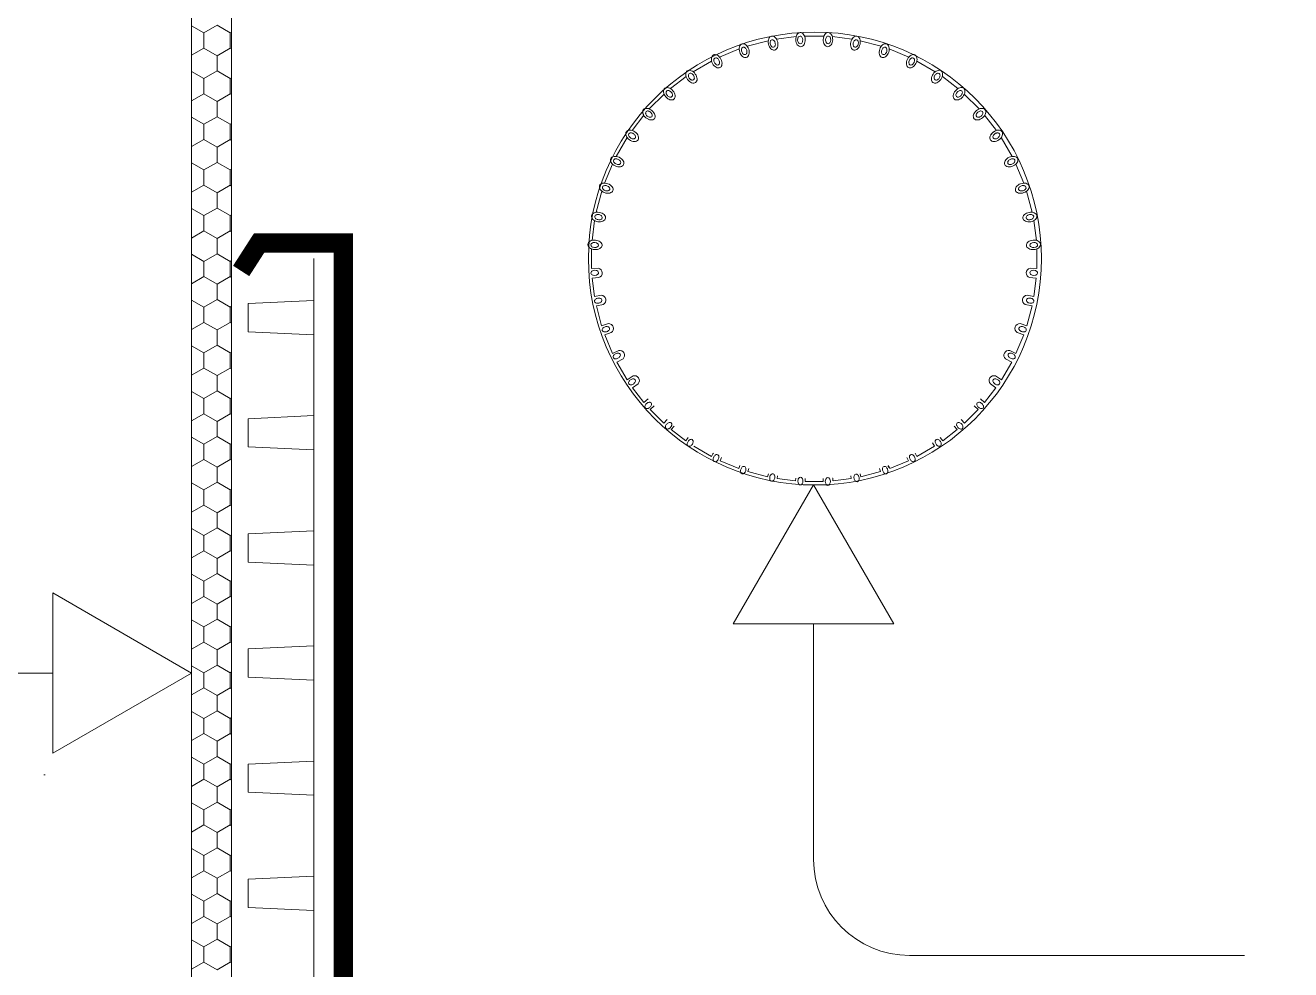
# Model space of a CAD drawing. Header units: millimetres. Extents: x -1245 to 7283, y 1609 to 4579.
# Drawn here: x 3629.5 to 3761.4, y 3376.3 to 3474.7 of the extents above; entities that cross this region are included whole.
import ezdxf

# ---------------------------------------------------------------- set-up
doc = ezdxf.new("R2010")
doc.units = ezdxf.units.MM

msp = doc.modelspace()

# ---------------------------------------------------------------- hatches: boundary and pattern name
at = {"lineweight": 5}
h = msp.add_hatch(dxfattribs=at)
h.set_pattern_fill('AR-CONC', color=256)
h.set_pattern_definition([(50, (-4596.65, 1603.03), (182.1847, -15.939), [19.05, -209.55]), (355, (-4596.65, 1603.03), (-35.2434, 191.057), [15.24, -167.6406]), (100.4514, (-4581.46, 1601.7), (146.9412, 175.1178), [16.19, -178.0902]), (46.1842, (-4596.65, 1653.83), (271.079, -42.0423), [28.575, -314.325]), (96.6356, (-4574.06, 1650.32), (237.404, 247.426), [24.285, -267.1356]), (351.1842, (-4596.65, 1653.83), (237.404, 247.426), [22.86, -251.46]), (21, (-4571.25, 1641.13), (151.6144, -102.2652), [19.05, -209.55]), (326, (-4571.25, 1641.13), (61.802, 184.188), [15.24, -167.64]), (71.4514, (-4558.61, 1632.6), (213.4164, 81.9228), [16.19, -178.09]), (37.5, (-4596.646, 1603.026), (3.0886, 84.55504), [0, -165.608, 0, -170.18, 0, -168.275]), (7.5, (-4596.65, 1603.03), (66.8197, 100.1806), [0, -97.028, 0, -161.798, 0, -64.135]), (327.5, (-4653.29, 1603.026), (135.5906, -5.72874), [0, -63.5, 0, -198.12, 0, -262.89]), (317.5, (-4678.69, 1603.03), (148.1292, 25.4265), [0, -82.55, 0, -131.572, 0, -186.69])])
h.paths.add_polyline_path([(5919.24, 3505.11), (5774.1, 3505.11), (5774.1, 3025.08), (5754.1, 3005.08), (3666.85, 3005.08), (3646.85, 3025.08), (3646.85, 3505.11), (3501.7, 3505.11), (3501.7, 2859.93), (3646.85, 2859.93), (5774.1, 2859.93), (5919.24, 2859.93)])

# ---------------------------------------------------------------- linework, layer by layer
at = {"linetype": 'Continuous', "lineweight": 5}
for p, q in [((3648.12, 3473.9), (3646.85, 3474.63)), ((3649.5, 3474.69), (3648.12, 3473.9)), ((3650.87, 3473.9), (3649.5, 3474.69)), ((3648.12, 3472.31), (3648.12, 3473.9)), ((3651.01, 3473.97), (3650.87, 3473.9)), ((3650.87, 3472.31), (3650.87, 3473.9)), ((3648.12, 3472.31), (3646.85, 3471.57)), ((3649.5, 3471.51), (3648.12, 3472.31)), ((3650.87, 3472.31), (3649.5, 3471.51)), ((3651.01, 3472.23), (3650.87, 3472.31)), ((3649.5, 3469.93), (3649.5, 3471.51)), ((3648.12, 3469.13), (3646.85, 3469.87)), ((3649.5, 3469.93), (3648.12, 3469.13)), ((3648.12, 3467.55), (3648.12, 3469.13)), ((3650.87, 3469.13), (3649.5, 3469.93)), ((3651.01, 3469.21), (3650.87, 3469.13)), ((3650.87, 3467.55), (3650.87, 3469.13)), ((3648.12, 3467.55), (3646.85, 3466.81)), ((3649.5, 3466.75), (3648.12, 3467.55)), ((3650.87, 3467.55), (3649.5, 3466.75)), ((3649.5, 3465.16), (3649.5, 3466.75)), ((3651.01, 3467.47), (3650.87, 3467.55)), ((3648.12, 3464.37), (3646.85, 3465.1)), ((3649.5, 3465.16), (3648.12, 3464.37)), ((3650.87, 3464.37), (3649.5, 3465.16)), ((3648.12, 3462.78), (3648.12, 3464.37)), ((3651.01, 3464.45), (3650.87, 3464.37)), ((3650.87, 3462.78), (3650.87, 3464.37)), ((3648.12, 3462.78), (3646.85, 3462.05)), ((3649.5, 3461.99), (3648.12, 3462.78)), ((3650.87, 3462.78), (3649.5, 3461.99)), ((3651.01, 3462.7), (3650.87, 3462.78)), ((3649.5, 3460.4), (3649.5, 3461.99)), ((3648.12, 3459.61), (3646.85, 3460.34)), ((3649.5, 3460.4), (3648.12, 3459.61)), ((3650.87, 3459.61), (3649.5, 3460.4)), ((3651.01, 3459.69), (3650.87, 3459.61)), ((3648.12, 3458.02), (3648.12, 3459.61)), ((3650.87, 3458.02), (3650.87, 3459.61)), ((3648.12, 3458.02), (3646.85, 3457.29)), ((3649.5, 3457.23), (3648.12, 3458.02)), ((3650.87, 3458.02), (3649.5, 3457.23)), ((3649.5, 3455.64), (3649.5, 3457.23)), ((3651.01, 3457.94), (3650.87, 3458.02)), ((3648.12, 3454.85), (3646.85, 3455.58)), ((3649.5, 3455.64), (3648.12, 3454.85)), ((3648.12, 3453.26), (3648.12, 3454.85)), ((3650.87, 3454.85), (3649.5, 3455.64)), ((3651.01, 3454.92), (3650.87, 3454.85)), ((3650.87, 3453.26), (3650.87, 3454.85)), ((3648.12, 3453.26), (3646.85, 3452.52)), ((3649.5, 3452.46), (3648.12, 3453.26)), ((3650.87, 3453.26), (3649.5, 3452.46)), ((3651.01, 3453.18), (3650.87, 3453.26)), ((3649.5, 3450.88), (3649.5, 3452.46)), ((3648.12, 3450.08), (3646.85, 3450.82)), ((3649.5, 3450.88), (3648.12, 3450.08)), ((3650.87, 3450.08), (3649.5, 3450.88)), ((3648.12, 3448.5), (3648.12, 3450.08)), ((3651.01, 3450.16), (3650.87, 3450.08)), ((3650.87, 3448.5), (3650.87, 3450.08)), ((3648.12, 3448.5), (3646.85, 3447.76)), ((3649.5, 3447.7), (3648.12, 3448.5)), ((3650.87, 3448.5), (3649.5, 3447.7)), ((3651.01, 3448.42), (3650.87, 3448.5)), ((3649.5, 3446.11), (3649.5, 3447.7)), ((3648.12, 3445.32), (3646.85, 3446.05)), ((3649.5, 3446.11), (3648.12, 3445.32)), ((3648.12, 3443.73), (3648.12, 3445.32)), ((3650.87, 3445.32), (3649.5, 3446.11)), ((3651.01, 3445.4), (3650.87, 3445.32)), ((3650.87, 3443.73), (3650.87, 3445.32)), ((3648.12, 3443.73), (3646.85, 3443)), ((3649.5, 3442.94), (3648.12, 3443.73)), ((3650.87, 3443.73), (3649.5, 3442.94)), ((3649.5, 3441.35), (3649.5, 3442.94)), ((3651.01, 3443.65), (3650.87, 3443.73)), ((3648.12, 3440.56), (3646.85, 3441.29)), ((3649.5, 3441.35), (3648.12, 3440.56)), ((3650.87, 3440.56), (3649.5, 3441.35)), ((3648.12, 3438.97), (3648.12, 3440.56)), ((3651.01, 3440.64), (3650.87, 3440.56)), ((3650.87, 3438.97), (3650.87, 3440.56)), ((3648.12, 3438.97), (3646.85, 3438.24)), ((3649.5, 3438.18), (3648.12, 3438.97)), ((3650.87, 3438.97), (3649.5, 3438.18)), ((3651.01, 3438.89), (3650.87, 3438.97)), ((3649.5, 3436.59), (3649.5, 3438.18)), ((3648.12, 3435.8), (3646.85, 3436.53)), ((3649.5, 3436.59), (3648.12, 3435.8)), ((3650.87, 3435.8), (3649.5, 3436.59)), ((3648.12, 3434.21), (3648.12, 3435.8)), ((3651.01, 3435.87), (3650.87, 3435.8)), ((3650.87, 3434.21), (3650.87, 3435.8)), ((3648.12, 3434.21), (3646.85, 3433.47)), ((3649.5, 3433.41), (3648.12, 3434.21)), ((3650.87, 3434.21), (3649.5, 3433.41)), ((3649.5, 3431.83), (3649.5, 3433.41)), ((3651.01, 3434.13), (3650.87, 3434.21)), ((3648.12, 3431.03), (3646.85, 3431.77)), ((3649.5, 3431.83), (3648.12, 3431.03)), ((3648.12, 3429.45), (3648.12, 3431.03)), ((3650.87, 3431.03), (3649.5, 3431.83)), ((3651.01, 3431.11), (3650.87, 3431.03)), ((3650.87, 3429.45), (3650.87, 3431.03)), ((3648.12, 3429.45), (3646.85, 3428.71)), ((3649.5, 3428.65), (3648.12, 3429.45)), ((3650.87, 3429.45), (3649.5, 3428.65)), ((3651.01, 3429.37), (3650.87, 3429.45)), ((3649.5, 3427.06), (3649.5, 3428.65)), ((3648.12, 3426.27), (3646.85, 3427)), ((3649.5, 3427.06), (3648.12, 3426.27)), ((3650.87, 3426.27), (3649.5, 3427.06)), ((3648.12, 3424.68), (3648.12, 3426.27)), ((3651.01, 3426.35), (3650.87, 3426.27)), ((3650.87, 3424.68), (3650.87, 3426.27)), ((3648.12, 3424.68), (3646.85, 3423.95)), ((3649.5, 3423.89), (3648.12, 3424.68)), ((3650.87, 3424.68), (3649.5, 3423.89)), ((3651.01, 3424.6), (3650.87, 3424.68)), ((3649.5, 3422.3), (3649.5, 3423.89)), ((3648.12, 3421.51), (3646.85, 3422.24)), ((3649.5, 3422.3), (3648.12, 3421.51)), ((3648.12, 3419.92), (3648.12, 3421.51)), ((3650.87, 3421.51), (3649.5, 3422.3)), ((3651.01, 3421.59), (3650.87, 3421.51)), ((3650.87, 3419.92), (3650.87, 3421.51)), ((3648.12, 3419.92), (3646.85, 3419.19)), ((3649.5, 3419.13), (3648.12, 3419.92)), ((3650.87, 3419.92), (3649.5, 3419.13)), ((3649.5, 3417.54), (3649.5, 3419.13)), ((3651.01, 3419.84), (3650.87, 3419.92)), ((3648.12, 3416.75), (3646.85, 3417.48)), ((3649.5, 3417.54), (3648.12, 3416.75)), ((3650.87, 3416.75), (3649.5, 3417.54)), ((3648.12, 3415.16), (3648.12, 3416.75)), ((3651.01, 3416.82), (3650.87, 3416.75)), ((3650.87, 3415.16), (3650.87, 3416.75)), ((3648.12, 3415.16), (3646.85, 3414.42)), ((3649.5, 3414.36), (3648.12, 3415.16)), ((3650.87, 3415.16), (3649.5, 3414.36)), ((3651.01, 3415.08), (3650.87, 3415.16)), ((3649.5, 3412.78), (3649.5, 3414.36)), ((3648.12, 3411.98), (3646.85, 3412.72)), ((3649.5, 3412.78), (3648.12, 3411.98)), ((3650.87, 3411.98), (3649.5, 3412.78)), ((3648.12, 3410.4), (3648.12, 3411.98)), ((3651.01, 3412.06), (3650.87, 3411.98)), ((3650.87, 3410.4), (3650.87, 3411.98)), ((3648.12, 3410.4), (3646.85, 3409.66)), ((3649.5, 3409.6), (3648.12, 3410.4)), ((3650.87, 3410.4), (3649.5, 3409.6)), ((3649.5, 3408.01), (3649.5, 3409.6)), ((3651.01, 3410.32), (3650.87, 3410.4)), ((3648.12, 3407.22), (3646.85, 3407.95)), ((3649.5, 3408.01), (3648.12, 3407.22)), ((3648.12, 3405.63), (3648.12, 3407.22)), ((3650.87, 3407.22), (3649.5, 3408.01)), ((3651.01, 3407.3), (3650.87, 3407.22)), ((3650.87, 3405.63), (3650.87, 3407.22)), ((3648.12, 3405.63), (3646.85, 3404.9)), ((3649.5, 3404.84), (3648.12, 3405.63)), ((3650.87, 3405.63), (3649.5, 3404.84)), ((3651.01, 3405.55), (3650.87, 3405.63)), ((3649.5, 3403.25), (3649.5, 3404.84)), ((3648.12, 3402.46), (3646.85, 3403.19)), ((3649.5, 3403.25), (3648.12, 3402.46)), ((3650.87, 3402.46), (3649.5, 3403.25)), ((3648.12, 3400.87), (3648.12, 3402.46)), ((3651.01, 3402.54), (3650.87, 3402.46)), ((3650.87, 3400.87), (3650.87, 3402.46)), ((3648.12, 3400.87), (3646.85, 3400.14)), ((3649.5, 3400.08), (3648.12, 3400.87)), ((3650.87, 3400.87), (3649.5, 3400.08)), ((3651.01, 3400.79), (3650.87, 3400.87)), ((3649.5, 3398.49), (3649.5, 3400.08)), ((3648.12, 3397.7), (3646.85, 3398.43)), ((3649.5, 3398.49), (3648.12, 3397.7)), ((3648.12, 3396.11), (3648.12, 3397.7)), ((3650.87, 3397.7), (3649.5, 3398.49)), ((3651.01, 3397.77), (3650.87, 3397.7)), ((3650.87, 3396.11), (3650.87, 3397.7)), ((3648.12, 3396.11), (3646.85, 3395.37)), ((3649.5, 3395.31), (3648.12, 3396.11)), ((3650.87, 3396.11), (3649.5, 3395.31)), ((3649.5, 3393.73), (3649.5, 3395.31)), ((3651.01, 3396.03), (3650.87, 3396.11)), ((3648.12, 3392.93), (3646.85, 3393.67)), ((3649.5, 3393.73), (3648.12, 3392.93)), ((3648.12, 3391.35), (3648.12, 3392.93)), ((3650.87, 3392.93), (3649.5, 3393.73)), ((3651.01, 3393.01), (3650.87, 3392.93)), ((3650.87, 3391.35), (3650.87, 3392.93)), ((3648.12, 3391.35), (3646.85, 3390.61)), ((3649.5, 3390.55), (3648.12, 3391.35)), ((3650.87, 3391.35), (3649.5, 3390.55)), ((3651.01, 3391.27), (3650.87, 3391.35)), ((3649.5, 3388.96), (3649.5, 3390.55)), ((3648.12, 3388.17), (3646.85, 3388.9)), ((3649.5, 3388.96), (3648.12, 3388.17)), ((3650.87, 3388.17), (3649.5, 3388.96)), ((3648.12, 3386.58), (3648.12, 3388.17)), ((3651.01, 3388.25), (3650.87, 3388.17)), ((3650.87, 3386.58), (3650.87, 3388.17)), ((3648.12, 3386.58), (3646.85, 3385.85)), ((3649.5, 3385.79), (3648.12, 3386.58)), ((3650.87, 3386.58), (3649.5, 3385.79)), ((3651.01, 3386.5), (3650.87, 3386.58)), ((3649.5, 3384.2), (3649.5, 3385.79)), ((3648.12, 3383.41), (3646.85, 3384.14)), ((3649.5, 3384.2), (3648.12, 3383.41)), ((3648.12, 3381.82), (3648.12, 3383.41)), ((3650.87, 3383.41), (3649.5, 3384.2)), ((3651.01, 3383.49), (3650.87, 3383.41)), ((3650.87, 3381.82), (3650.87, 3383.41)), ((3648.12, 3381.82), (3646.85, 3381.09)), ((3649.5, 3381.03), (3648.12, 3381.82)), ((3650.87, 3381.82), (3649.5, 3381.03)), ((3649.5, 3379.44), (3649.5, 3381.03)), ((3651.01, 3381.74), (3650.87, 3381.82)), ((3648.12, 3378.65), (3646.85, 3379.38)), ((3649.5, 3379.44), (3648.12, 3378.65)), ((3650.87, 3378.65), (3649.5, 3379.44)), ((3648.12, 3377.06), (3648.12, 3378.65)), ((3651.01, 3378.72), (3650.87, 3378.65)), ((3650.87, 3377.06), (3650.87, 3378.65)), ((3648.12, 3377.06), (3646.85, 3376.32)), ((3649.5, 3376.26), (3648.12, 3377.06)), ((3650.87, 3377.06), (3649.5, 3376.26)), ((3651.01, 3376.98), (3650.87, 3377.06))]:
    msp.add_line(p, q, dxfattribs=at)
at = {"lineweight": 5}
for p, q in [((3706.93, 3473.07), (3704.75, 3472.5)), ((3709.83, 3473.51), (3707.8, 3473.24)), ((3710.77, 3473.55), (3712.72, 3473.55)), ((3713.61, 3473.51), (3715.64, 3473.24)), ((3716.51, 3473.07), (3718.69, 3472.5)), ((3703.91, 3472.22), (3701.86, 3471.37)), ((3719.53, 3472.22), (3721.58, 3471.37)), ((3701.03, 3470.96), (3699.11, 3469.85)), ((3722.41, 3470.96), (3724.33, 3469.85)), ((3698.37, 3469.35), (3696.75, 3468.1)), ((3725.07, 3469.35), (3726.7, 3468.1)), ((3696.08, 3467.51), (3694.54, 3465.97)), ((3727.36, 3467.51), (3728.9, 3465.97)), ((3693.96, 3465.31), (3692.74, 3463.72)), ((3729.48, 3465.31), (3730.71, 3463.72)), ((3692.24, 3462.98), (3691.09, 3461.02)), ((3730.14, 3463.3), (3730.41, 3463.57)), ((3730.17, 3463.34), (3730.17, 3463.34)), ((3730.37, 3463.53), (3730.36, 3463.54)), ((3731.2, 3462.98), (3732.35, 3461.02)), ((3690.7, 3460.22), (3689.88, 3458.24)), ((3732.74, 3460.22), (3733.56, 3458.24)), ((3689.59, 3457.4), (3689.01, 3455.2)), ((3733.85, 3457.4), (3734.43, 3455.2)), ((3688.84, 3454.33), (3688.58, 3452.27)), ((3734.6, 3454.33), (3734.87, 3452.27)), ((3688.52, 3451.36), (3688.52, 3449.34)), ((3734.92, 3451.38), (3734.92, 3449.34)), ((3659.58, 3450.4), (3659.58, 3325.07)), ((3688.52, 3449.34), (3689.23, 3449.37)), ((3734.92, 3449.34), (3734.21, 3449.37)), ((3688.59, 3448.34), (3689.28, 3448.4)), ((3688.83, 3446.43), (3688.59, 3448.34)), ((3734.85, 3448.34), (3734.16, 3448.4)), ((3734.61, 3446.43), (3734.85, 3448.34)), ((3688.83, 3446.43), (3689.54, 3446.55)), ((3734.61, 3446.43), (3733.9, 3446.55)), ((3689.02, 3445.44), (3689.75, 3445.6)), ((3689.57, 3443.38), (3689.02, 3445.44)), ((3734.42, 3445.44), (3733.7, 3445.6)), ((3733.87, 3443.38), (3734.42, 3445.44)), ((3689.57, 3443.38), (3690.28, 3443.6)), ((3689.89, 3442.43), (3690.57, 3442.67)), ((3690.73, 3443.36), (3690.56, 3443.52)), ((3733.55, 3442.43), (3732.88, 3442.67)), ((3733.87, 3443.38), (3733.17, 3443.6)), ((3690.7, 3440.49), (3689.89, 3442.43)), ((3732.74, 3440.49), (3733.55, 3442.43)), ((3690.7, 3440.49), (3691.35, 3440.79)), ((3691.14, 3439.59), (3691.8, 3439.93)), ((3732.3, 3439.59), (3731.65, 3439.93)), ((3732.74, 3440.49), (3732.1, 3440.79)), ((3692.22, 3437.74), (3691.14, 3439.59)), ((3731.22, 3437.74), (3732.3, 3439.59)), ((3692.22, 3437.74), (3692.84, 3438.14)), ((3692.78, 3436.91), (3693.37, 3437.33)), ((3730.66, 3436.91), (3730.08, 3437.33)), ((3731.22, 3437.74), (3730.6, 3438.14)), ((3693.96, 3435.39), (3692.78, 3436.91)), ((3729.48, 3435.39), (3730.66, 3436.91)), ((3693.96, 3435.39), (3694.41, 3435.77)), ((3694.62, 3434.64), (3695.04, 3435.02)), ((3696.05, 3433.21), (3694.62, 3434.64)), ((3727.39, 3433.21), (3728.82, 3434.64)), ((3728.82, 3434.64), (3728.4, 3435.02)), ((3729.48, 3435.39), (3729.03, 3435.77)), ((3696.05, 3433.21), (3696.4, 3433.59)), ((3727.39, 3433.21), (3727.04, 3433.59)), ((3696.81, 3432.55), (3697.12, 3432.92)), ((3698.34, 3431.37), (3696.81, 3432.55)), ((3725.11, 3431.37), (3726.63, 3432.55)), ((3726.63, 3432.55), (3726.32, 3432.92)), ((3698.34, 3431.37), (3698.59, 3431.74)), ((3701.02, 3429.74), (3699.17, 3430.81)), ((3722.43, 3429.74), (3724.27, 3430.81)), ((3724.27, 3430.81), (3724.04, 3431.17)), ((3725.11, 3431.37), (3724.85, 3431.74)), ((3701.02, 3429.74), (3701.2, 3430.08)), ((3701.17, 3430.03), (3701.21, 3430.08)), ((3701.92, 3429.3), (3702.07, 3429.63)), ((3721.53, 3429.3), (3721.37, 3429.63)), ((3722.43, 3429.74), (3722.25, 3430.08)), ((3703.86, 3428.5), (3701.92, 3429.3)), ((3703.86, 3428.5), (3703.97, 3428.82)), ((3704.81, 3428.18), (3704.9, 3428.5)), ((3706.87, 3427.64), (3704.81, 3428.18)), ((3716.57, 3427.64), (3718.64, 3428.18)), ((3718.64, 3428.18), (3718.54, 3428.5)), ((3719.54, 3428.62), (3719.38, 3428.79)), ((3719.59, 3428.5), (3719.47, 3428.82)), ((3719.59, 3428.5), (3721.53, 3429.3)), ((3706.87, 3427.64), (3706.94, 3427.94)), ((3707.86, 3427.45), (3707.91, 3427.75)), ((3709.73, 3427.2), (3707.86, 3427.45)), ((3707.91, 3427.74), (3707.9, 3427.75)), ((3709.77, 3427.21), (3709.8, 3427.5)), ((3710.77, 3427.15), (3710.78, 3427.44)), ((3710.77, 3427.15), (3712.67, 3427.15)), ((3712.67, 3427.15), (3712.66, 3427.44)), ((3713.65, 3427.48), (3713.62, 3427.5)), ((3713.67, 3427.21), (3713.65, 3427.5)), ((3713.71, 3427.2), (3715.58, 3427.45)), ((3715.58, 3427.45), (3715.53, 3427.75)), ((3716.57, 3427.64), (3716.5, 3427.94)), ((3711.65, 3412.3), (3711.65, 3387.76)), ((3632.38, 3407.18), (3337.53, 3407.18)), ((3721.65, 3377.76), (3756.54, 3377.76))]:
    msp.add_line(p, q, dxfattribs=at)
for points in [[(3646.85, 3303.63), (3646.85, 3492.63), (3651.01, 3492.63), (3651.01, 3301.23)], [(3659.58, 3446.01), (3652.75, 3445.69), (3652.75, 3442.75), (3659.58, 3442.44)], [(3659.58, 3434.01), (3652.75, 3433.69), (3652.75, 3430.75), (3659.58, 3430.44)], [(3659.58, 3422.01), (3652.75, 3421.69), (3652.75, 3418.75), (3659.58, 3418.44)], [(3659.58, 3410.01), (3652.75, 3409.69), (3652.75, 3406.75), (3659.58, 3406.44)], [(3659.58, 3398.01), (3652.75, 3397.69), (3652.75, 3394.75), (3659.58, 3394.44)], [(3659.58, 3386.01), (3652.75, 3385.69), (3652.75, 3382.75), (3659.58, 3382.44)]]:
    msp.add_lwpolyline(points, dxfattribs=at)
for points in [[(3707.05, 3472.45, 0.079695), (3707.2, 3472.25, 0.107125), (3707.4, 3472.12, 0.28571), (3707.75, 3472.2, 0.107125), (3707.88, 3472.39, 0.079695), (3707.94, 3472.64, 0.134366), (3707.81, 3473.22, 0.079695), (3707.66, 3473.42, 0.107125), (3707.46, 3473.55, 0.286141), (3707.11, 3473.47, 0.107125), (3706.98, 3473.27, 0.079695), (3706.93, 3473.03, 0.134772), (3707.05, 3472.45)], [(3707.6, 3473.01, 0.079695), (3707.52, 3473.12, 0.107125), (3707.41, 3473.18, 0.285625), (3707.22, 3473.14, 0.107125), (3707.15, 3473.04, 0.079695), (3707.12, 3472.9, 0.134286), (3707.19, 3472.59)], [(3707.19, 3472.59, 0.079695), (3707.27, 3472.48, 0.107125), (3707.38, 3472.41, 0.285194), (3707.57, 3472.45, 0.107125), (3707.64, 3472.56, 0.079695), (3707.67, 3472.69, 0.133881), (3707.6, 3473)], [(3710.73, 3473.51, -0.134815), (3710.76, 3472.92, -0.079695), (3710.66, 3472.68, -0.107125), (3710.5, 3472.51, -0.286187), (3710.14, 3472.5, -0.107125), (3709.96, 3472.66, -0.079695), (3709.85, 3472.88, -0.13522), (3709.83, 3473.47, -0.079695), (3709.92, 3473.71, -0.107125), (3710.09, 3473.88, -0.286617), (3710.44, 3473.89, -0.107125), (3710.62, 3473.73, -0.079695), (3710.73, 3473.51, -0.067313)], [(3710.5, 3473.33, -0.13447), (3710.51, 3473.02, -0.079695), (3710.46, 3472.89, -0.107125), (3710.37, 3472.8, -0.28582), (3710.18, 3472.79, -0.107125), (3710.08, 3472.87, -0.079695), (3710.02, 3473, -0.134875), (3710.01, 3473.31, -0.079695), (3710.06, 3473.44, -0.107125), (3710.15, 3473.53, -0.286251), (3710.34, 3473.54, -0.107125), (3710.44, 3473.46, -0.079695), (3710.5, 3473.33, -0.067313)], [(3712.69, 3472.92, 0.079695), (3712.78, 3472.68, 0.107125), (3712.95, 3472.51, 0.285988), (3713.3, 3472.5, 0.107125), (3713.48, 3472.66, 0.079695), (3713.59, 3472.88, 0.134628), (3713.62, 3473.47, 0.079695), (3713.52, 3473.71, 0.107125), (3713.36, 3473.88, 0.286419), (3713, 3473.89, 0.107125), (3712.82, 3473.73, 0.079695), (3712.71, 3473.51, 0.135034), (3712.69, 3472.92)], [(3712.93, 3473.02, 0.079695), (3712.98, 3472.89, 0.107125), (3713.07, 3472.8, 0.286355), (3713.26, 3472.79, 0.107125), (3713.36, 3472.87, 0.079695), (3713.42, 3473, 0.134973), (3713.43, 3473.31, 0.079695), (3713.38, 3473.44, 0.107125), (3713.29, 3473.53, 0.286786), (3713.1, 3473.54, 0.107125), (3713, 3473.46, 0.079695), (3712.94, 3473.33, 0.135379), (3712.93, 3473.01)], [(3716.52, 3473.03, -0.135077), (3716.39, 3472.45, -0.079695), (3716.24, 3472.25, -0.107125), (3716.04, 3472.12, -0.286465), (3715.69, 3472.2, -0.107125), (3715.56, 3472.39, -0.079695), (3715.51, 3472.64, -0.135482), (3715.63, 3473.22, -0.079695), (3715.78, 3473.42, -0.107125), (3715.98, 3473.55, -0.286896), (3716.33, 3473.47, -0.107125), (3716.46, 3473.27, -0.079695), (3716.52, 3473.03, -0.067313)], [(3716.32, 3472.9, -0.135562), (3716.25, 3472.59, -0.079695), (3716.17, 3472.48, -0.107125), (3716.06, 3472.41, -0.286981), (3715.87, 3472.45, -0.107125), (3715.8, 3472.56, -0.079695), (3715.77, 3472.69, -0.135968), (3715.84, 3473.01, -0.079695), (3715.92, 3473.12, -0.107125), (3716.03, 3473.18, -0.284708), (3716.22, 3473.14, -0.107125), (3716.29, 3473.04, -0.079695), (3716.32, 3472.9, -0.067313)], [(3701.29, 3470.47, 0.079695), (3701.49, 3470.31, 0.107125), (3701.72, 3470.24, 0.285261), (3702.04, 3470.4, 0.107125), (3702.11, 3470.63, 0.079695), (3702.1, 3470.88, 0.134754), (3701.83, 3471.41, 0.079695), (3701.64, 3471.56, 0.107125), (3701.41, 3471.64, 0.285692), (3701.09, 3471.47, 0.107125), (3701.01, 3471.25, 0.079695), (3701.03, 3470.99, 0.134349), (3701.29, 3470.47)], [(3704.77, 3472.46, -0.135203), (3704.95, 3471.9, -0.079695), (3704.92, 3471.65, -0.107125), (3704.8, 3471.44, -0.285737), (3704.46, 3471.33, -0.107125), (3704.25, 3471.44, -0.079695), (3704.08, 3471.63, -0.134797), (3703.91, 3472.19, -0.079695), (3703.94, 3472.44, -0.107125), (3704.05, 3472.65, -0.286168), (3704.39, 3472.76, -0.107125), (3704.61, 3472.65, -0.079695), (3704.77, 3472.46, -0.067313)], [(3704.62, 3472.24, -0.1351), (3704.71, 3471.94, -0.079695), (3704.69, 3471.8, -0.107125), (3704.63, 3471.69, -0.285628), (3704.45, 3471.63, -0.107125), (3704.33, 3471.69, -0.079695), (3704.24, 3471.79, -0.134694), (3704.15, 3472.1, -0.079695), (3704.16, 3472.23, -0.107125), (3704.23, 3472.35, -0.286059), (3704.41, 3472.4, -0.107125), (3704.52, 3472.34, -0.079695), (3704.61, 3472.24, -0.067313)], [(3718.49, 3471.9, 0.079695), (3718.52, 3471.65, 0.107125), (3718.64, 3471.44, 0.286438), (3718.98, 3471.33, 0.107125), (3719.19, 3471.44, 0.079695), (3719.36, 3471.63, 0.135051), (3719.53, 3472.19, 0.079695), (3719.5, 3472.44, 0.107125), (3719.39, 3472.65, 0.286869), (3719.05, 3472.76, 0.107125), (3718.84, 3472.65, 0.079695), (3718.67, 3472.46, 0.135456), (3718.49, 3471.9)], [(3718.73, 3471.94, 0.079695), (3718.75, 3471.8, 0.107125), (3718.81, 3471.69, 0.286547), (3718.99, 3471.63, 0.107125), (3719.11, 3471.69, 0.079695), (3719.2, 3471.79, 0.135154), (3719.3, 3472.1, 0.079695), (3719.28, 3472.23, 0.107125), (3719.22, 3472.35, 0.286978), (3719.03, 3472.4, 0.107125), (3718.92, 3472.34, 0.079695), (3718.83, 3472.24, 0.135559), (3718.73, 3471.94)], [(3722.42, 3471, -0.1355), (3722.15, 3470.47, -0.079695), (3721.95, 3470.31, -0.107125), (3721.72, 3470.24, -0.286914), (3721.41, 3470.4, -0.107125), (3721.33, 3470.63, -0.079695), (3721.34, 3470.88, -0.135905), (3721.61, 3471.41, -0.079695), (3721.81, 3471.56, -0.107125), (3722.04, 3471.64, -0.284641), (3722.35, 3471.47, -0.107125), (3722.43, 3471.25, -0.079695), (3722.42, 3470.99, -0.067313)], [(3701.42, 3470.67, 0.079695), (3701.52, 3470.58, 0.107125), (3701.65, 3470.55, 0.285894), (3701.82, 3470.64, 0.107125), (3701.86, 3470.76, 0.079695), (3701.85, 3470.89, 0.13535), (3701.7, 3471.18, 0.079695), (3701.6, 3471.26, 0.107125), (3701.47, 3471.3, 0.286324), (3701.3, 3471.21, 0.107125), (3701.26, 3471.09, 0.079695), (3701.27, 3470.95, 0.134944), (3701.42, 3470.67)], [(3722.17, 3470.95, -0.134904), (3722.03, 3470.67, -0.079695), (3721.92, 3470.58, -0.107125), (3721.79, 3470.55, -0.286281), (3721.63, 3470.64, -0.107125), (3721.58, 3470.76, -0.079695), (3721.59, 3470.89, -0.135309), (3721.74, 3471.18, -0.079695), (3721.85, 3471.26, -0.107125), (3721.97, 3471.3, -0.286712), (3722.14, 3471.21, -0.107125), (3722.18, 3471.09, -0.079695), (3722.17, 3470.95, -0.067313)], [(3698.73, 3468.83, 0.079695), (3698.95, 3468.7, 0.107125), (3699.18, 3468.66, 0.287195), (3699.47, 3468.87, 0.107125), (3699.52, 3469.1, 0.079695), (3699.47, 3469.35, 0.134029), (3699.13, 3469.83, 0.079695), (3698.91, 3469.96, 0.107125), (3698.67, 3470, 0.284922), (3698.38, 3469.79, 0.107125), (3698.34, 3469.56, 0.079695), (3698.39, 3469.31, 0.136169), (3698.73, 3468.83)], [(3699.04, 3469.6, -0.135165), (3699.21, 3469.33, -0.079695), (3699.23, 3469.19, -0.107125), (3699.21, 3469.07, -0.285698), (3699.04, 3468.97, -0.107125), (3698.92, 3468.99, -0.079695), (3698.8, 3469.06, -0.13476), (3698.63, 3469.33, -0.079695), (3698.61, 3469.47, -0.107125), (3698.64, 3469.59, -0.286128), (3698.8, 3469.7, -0.107125), (3698.93, 3469.67, -0.079695), (3699.04, 3469.6, -0.067313)], [(3725.06, 3469.31, -0.136225), (3724.71, 3468.83, -0.079695), (3724.5, 3468.7, -0.107125), (3724.26, 3468.66, -0.28498), (3723.97, 3468.87, -0.107125), (3723.93, 3469.1, -0.079695), (3723.97, 3469.35, -0.134085), (3724.31, 3469.83, -0.079695), (3724.53, 3469.96, -0.107125), (3724.77, 3470, -0.285411), (3725.06, 3469.79, -0.107125), (3725.1, 3469.56, -0.079695), (3725.06, 3469.31, -0.067313)], [(3724.23, 3469.33, 0.079695), (3724.21, 3469.19, 0.107125), (3724.24, 3469.07, 0.286477), (3724.4, 3468.97, 0.107125), (3724.52, 3468.99, 0.079695), (3724.64, 3469.06, 0.135088), (3724.81, 3469.33, 0.079695), (3724.83, 3469.47, 0.107125), (3724.8, 3469.59, 0.286908), (3724.64, 3469.7, 0.107125), (3724.51, 3469.67, 0.079695), (3724.4, 3469.6, 0.135494), (3724.23, 3469.33)], [(3696.78, 3468.08, -0.136231), (3697.16, 3467.62, -0.079695), (3697.23, 3467.38, -0.107125), (3697.2, 3467.14, -0.286829), (3696.93, 3466.91, -0.107125), (3696.69, 3466.93, -0.079695), (3696.47, 3467.04, -0.135825), (3696.09, 3467.49, -0.079695), (3696.02, 3467.73, -0.107125), (3696.04, 3467.97, -0.28726), (3696.32, 3468.2, -0.107125), (3696.55, 3468.18, -0.079695), (3696.78, 3468.07, -0.067313)], [(3696.54, 3467.27, 0.079695), (3696.67, 3467.21, 0.107125), (3696.8, 3467.21, 0.285868), (3696.94, 3467.34, 0.107125), (3696.95, 3467.47, 0.079695), (3696.91, 3467.6, 0.135326), (3696.69, 3467.83, 0.079695), (3696.57, 3467.89, 0.107125), (3696.44, 3467.89, 0.286299), (3696.3, 3467.76, 0.107125), (3696.29, 3467.63, 0.079695), (3696.33, 3467.5, 0.13492), (3696.54, 3467.27)], [(3726.28, 3467.62, 0.079695), (3726.21, 3467.38, 0.107125), (3726.24, 3467.14, 0.285346), (3726.51, 3466.91, 0.107125), (3726.75, 3466.93, 0.079695), (3726.98, 3467.04, 0.134023), (3727.36, 3467.49, 0.079695), (3727.42, 3467.73, 0.107125), (3727.4, 3467.97, 0.285776), (3727.13, 3468.2, 0.107125), (3726.89, 3468.18, 0.079695), (3726.66, 3468.07, 0.134429), (3726.28, 3467.62)], [(3727.11, 3467.5, -0.134928), (3726.9, 3467.27, -0.079695), (3726.77, 3467.21, -0.107125), (3726.64, 3467.21, -0.286307), (3726.5, 3467.34, -0.107125), (3726.49, 3467.47, -0.079695), (3726.54, 3467.6, -0.135334), (3726.75, 3467.83, -0.079695), (3726.88, 3467.89, -0.107125), (3727.01, 3467.89, -0.286738), (3727.15, 3467.76, -0.107125), (3727.15, 3467.63, -0.079695), (3727.11, 3467.5, -0.067313)], [(3694.43, 3464.89, 0.079695), (3694.68, 3464.82, 0.107125), (3694.91, 3464.85, 0.284839), (3695.14, 3465.12, 0.107125), (3695.12, 3465.36, 0.079695), (3695.01, 3465.58, 0.134357), (3694.56, 3465.96, 0.079695), (3694.32, 3466.03, 0.107125), (3694.08, 3466.01, 0.285269), (3693.85, 3465.73, 0.107125), (3693.87, 3465.49, 0.079695), (3693.98, 3465.27, 0.136497), (3694.44, 3464.89)], [(3694.54, 3465.72, -0.135141), (3694.78, 3465.51, -0.079695), (3694.83, 3465.38, -0.107125), (3694.84, 3465.25, -0.285672), (3694.71, 3465.11, -0.107125), (3694.58, 3465.1, -0.079695), (3694.45, 3465.14, -0.134736), (3694.21, 3465.36, -0.079695), (3694.16, 3465.48, -0.107125), (3694.16, 3465.61, -0.286103), (3694.28, 3465.75, -0.107125), (3694.41, 3465.76, -0.079695), (3694.54, 3465.72, -0.067313)], [(3729.46, 3465.27, -0.135897), (3729.01, 3464.89, -0.079695), (3728.77, 3464.82, -0.107125), (3728.53, 3464.85, -0.284633), (3728.3, 3465.12, -0.107125), (3728.32, 3465.36, -0.079695), (3728.43, 3465.58, -0.136303), (3728.88, 3465.96, -0.079695), (3729.12, 3466.03, -0.107125), (3729.36, 3466.01, -0.285063), (3729.59, 3465.73, -0.107125), (3729.57, 3465.49, -0.079695), (3729.46, 3465.27, -0.067313)], [(3728.66, 3465.51, 0.079695), (3728.61, 3465.38, 0.107125), (3728.61, 3465.25, 0.286503), (3728.73, 3465.11, 0.107125), (3728.86, 3465.1, 0.079695), (3728.99, 3465.14, 0.135113), (3729.23, 3465.36, 0.079695), (3729.28, 3465.48, 0.107125), (3729.29, 3465.61, 0.286934), (3729.16, 3465.75, 0.107125), (3729.03, 3465.76, 0.079695), (3728.9, 3465.72, 0.135518), (3728.66, 3465.51)], [(3692.78, 3463.71, -0.134632), (3693.26, 3463.37, -0.079695), (3693.38, 3463.15, -0.107125), (3693.42, 3462.91, -0.285132), (3693.22, 3462.62, -0.107125), (3692.98, 3462.58, -0.079695), (3692.73, 3462.63, -0.134227), (3692.25, 3462.97, -0.079695), (3692.12, 3463.19, -0.107125), (3692.09, 3463.42, -0.285562), (3692.29, 3463.71, -0.107125), (3692.53, 3463.76, -0.079695), (3692.78, 3463.71, -0.067313)], [(3730.18, 3463.37, 0.079695), (3730.06, 3463.15, 0.107125), (3730.02, 3462.91, 0.287044), (3730.23, 3462.62, 0.107125), (3730.46, 3462.58, 0.079695), (3730.71, 3462.63, 0.135621), (3731.19, 3462.97, 0.079695), (3731.32, 3463.19, 0.107125), (3731.35, 3463.42, 0.28477), (3731.15, 3463.71, 0.107125), (3730.91, 3463.76, 0.079695), (3730.67, 3463.71, 0.136027), (3730.18, 3463.36)], [(3692.75, 3462.87, 0.079695), (3692.88, 3462.86, 0.107125), (3693.01, 3462.88, 0.286077), (3693.11, 3463.05, 0.107125), (3693.08, 3463.17, 0.079695), (3693.01, 3463.29, 0.135522), (3692.74, 3463.46, 0.079695), (3692.61, 3463.48, 0.107125), (3692.48, 3463.45, 0.286507), (3692.38, 3463.29, 0.107125), (3692.4, 3463.16, 0.079695), (3692.48, 3463.05, 0.135117), (3692.75, 3462.87)], [(3730.96, 3463.05, -0.134732), (3730.7, 3462.87, -0.079695), (3730.56, 3462.86, -0.107125), (3730.44, 3462.88, -0.286098), (3730.33, 3463.05, -0.107125), (3730.36, 3463.17, -0.079695), (3730.43, 3463.29, -0.135137), (3730.7, 3463.46, -0.079695), (3730.83, 3463.48, -0.107125), (3730.96, 3463.45, -0.286529), (3731.06, 3463.29, -0.107125), (3731.04, 3463.16, -0.079695), (3730.96, 3463.05, -0.067313)], [(3691.27, 3459.94, 0.079695), (3691.52, 3459.94, 0.107125), (3691.75, 3460.03, 0.284677), (3691.89, 3460.35, 0.107125), (3691.82, 3460.57, 0.079695), (3691.65, 3460.77, 0.134204), (3691.12, 3461.02, 0.079695), (3690.86, 3461.02, 0.107125), (3690.64, 3460.93, 0.285108), (3690.49, 3460.61, 0.107125), (3690.57, 3460.38, 0.079695), (3690.73, 3460.19, 0.136345), (3691.27, 3459.94)], [(3732.71, 3460.19, -0.136049), (3732.17, 3459.94, -0.079695), (3731.92, 3459.94, -0.107125), (3731.7, 3460.03, -0.284794), (3731.55, 3460.35, -0.107125), (3731.63, 3460.57, -0.079695), (3731.79, 3460.77, -0.136455), (3732.33, 3461.02, -0.079695), (3732.58, 3461.02, -0.107125), (3732.8, 3460.93, -0.140149), (3732.92, 3460.79, -0.140149), (3732.95, 3460.61, -0.107125), (3732.87, 3460.38, -0.079695), (3732.71, 3460.19, -0.067313)], [(3691.16, 3460.77, -0.135338), (3691.44, 3460.62, -0.079695), (3691.53, 3460.51, -0.107125), (3691.56, 3460.39, -0.285881), (3691.48, 3460.22, -0.107125), (3691.35, 3460.18, -0.079695), (3691.22, 3460.19, -0.134932), (3690.93, 3460.33, -0.079695), (3690.85, 3460.44, -0.107125), (3690.81, 3460.56, -0.286311), (3690.9, 3460.73, -0.107125), (3691.02, 3460.77, -0.079695), (3691.16, 3460.77, -0.067313)], [(3732, 3460.62, 0.079695), (3731.91, 3460.51, 0.107125), (3731.88, 3460.39, 0.286294), (3731.97, 3460.22, 0.107125), (3732.09, 3460.18, 0.079695), (3732.23, 3460.19, 0.134916), (3732.51, 3460.33, 0.079695), (3732.59, 3460.44, 0.107125), (3732.63, 3460.56, 0.285864), (3732.54, 3460.73, 0.107125), (3732.42, 3460.77, 0.079695), (3732.28, 3460.77, 0.135322), (3732, 3460.62)], [(3689.92, 3458.24, -0.135466), (3690.48, 3458.04, -0.079695), (3690.66, 3457.86, -0.107125), (3690.76, 3457.64, -0.286017), (3690.64, 3457.31, -0.107125), (3690.42, 3457.21, -0.079695), (3690.17, 3457.19, -0.13506), (3689.61, 3457.39, -0.079695), (3689.43, 3457.57, -0.107125), (3689.34, 3457.79, -0.286448), (3689.46, 3458.12, -0.107125), (3689.67, 3458.22, -0.079695), (3689.93, 3458.24, -0.067313)], [(3690.12, 3457.43, 0.079695), (3690.26, 3457.44, 0.107125), (3690.37, 3457.5, 0.284671), (3690.43, 3457.69, 0.107125), (3690.37, 3457.8, 0.079695), (3690.27, 3457.89, 0.134198), (3689.96, 3457.99, 0.079695), (3689.83, 3457.97, 0.107125), (3689.71, 3457.91, 0.285101), (3689.66, 3457.73, 0.107125), (3689.71, 3457.61, 0.079695), (3689.82, 3457.52, 0.136339), (3690.12, 3457.43)], [(3732.96, 3458.04, 0.079695), (3732.78, 3457.86, 0.107125), (3732.68, 3457.64, 0.286158), (3732.81, 3457.31, 0.107125), (3733.02, 3457.21, 0.079695), (3733.27, 3457.19, 0.134788), (3733.83, 3457.39, 0.079695), (3734.01, 3457.57, 0.107125), (3734.11, 3457.79, 0.285727), (3733.98, 3458.12, 0.107125), (3733.77, 3458.22, 0.079695), (3733.52, 3458.24, 0.135193), (3732.96, 3458.04)], [(3733.63, 3457.52, -0.136056), (3733.32, 3457.43, -0.079695), (3733.19, 3457.44, -0.107125), (3733.07, 3457.5, -0.284801), (3733.02, 3457.69, -0.107125), (3733.07, 3457.8, -0.079695), (3733.17, 3457.89, -0.136461), (3733.48, 3457.99, -0.079695), (3733.61, 3457.97, -0.107125), (3733.73, 3457.91, -0.28437), (3733.79, 3457.73, -0.107125), (3733.73, 3457.61, -0.079695), (3733.63, 3457.52, -0.067313)], [(3689.46, 3454.21, 0.079695), (3689.71, 3454.27, 0.107125), (3689.9, 3454.42, 0.285522), (3689.96, 3454.77, 0.107125), (3689.82, 3454.96, 0.079695), (3689.62, 3455.1, 0.135), (3689.03, 3455.2, 0.079695), (3688.79, 3455.14, 0.107125), (3688.6, 3455, 0.285952), (3688.54, 3454.65, 0.107125), (3688.67, 3454.45, 0.079695), (3688.88, 3454.31, 0.134594), (3689.46, 3454.21)], [(3689.14, 3454.97, -0.13639), (3689.46, 3454.9, -0.079695), (3689.57, 3454.82, -0.107125), (3689.63, 3454.71, -0.286999), (3689.59, 3454.52, -0.107125), (3689.49, 3454.45, -0.079695), (3689.35, 3454.42, -0.135984), (3689.04, 3454.49, -0.079695), (3688.93, 3454.57, -0.107125), (3688.86, 3454.68, -0.284725), (3688.9, 3454.87, -0.107125), (3689.01, 3454.94, -0.079695), (3689.14, 3454.97, -0.067313)], [(3734.56, 3454.31, -0.135254), (3733.98, 3454.21, -0.079695), (3733.74, 3454.27, -0.107125), (3733.54, 3454.42, -0.286653), (3733.48, 3454.77, -0.107125), (3733.62, 3454.96, -0.079695), (3733.83, 3455.1, -0.13566), (3734.41, 3455.2, -0.079695), (3734.65, 3455.14, -0.107125), (3734.85, 3455, -0.286223), (3734.91, 3454.65, -0.107125), (3734.77, 3454.45, -0.079695), (3734.56, 3454.31, -0.067313)], [(3733.99, 3454.9, 0.079695), (3733.88, 3454.82, 0.107125), (3733.81, 3454.71, 0.285177), (3733.85, 3454.52, 0.107125), (3733.96, 3454.45, 0.079695), (3734.09, 3454.42, 0.13641), (3734.4, 3454.49, 0.079695), (3734.51, 3454.57, 0.107125), (3734.58, 3454.68, 0.284746), (3734.54, 3454.87)], [(3734.54, 3454.87, 0.107125), (3734.43, 3454.94, 0.079695), (3734.3, 3454.97, 0.134269), (3733.99, 3454.9)], [(3689, 3451.54, 0.079695), (3689.12, 3451.59, 0.107125), (3689.22, 3451.68, 0.285788), (3689.22, 3451.87, 0.107125), (3689.14, 3451.96, 0.079695), (3689.02, 3452.02, 0.13525), (3688.7, 3452.04, 0.079695), (3688.57, 3451.99, 0.107125), (3688.48, 3451.9, 0.286219), (3688.47, 3451.71, 0.107125), (3688.56, 3451.61, 0.079695), (3688.68, 3451.55, 0.134845), (3689, 3451.53)], [(3734.23, 3452.23, 0.079695), (3734.01, 3452.11, 0.107125), (3733.86, 3451.92, 0.287239), (3733.89, 3451.57, 0.107125), (3734.07, 3451.41, 0.079695), (3734.31, 3451.33, 0.135805), (3734.9, 3451.38, 0.079695), (3735.12, 3451.5, 0.107125), (3735.27, 3451.69, 0.284104), (3735.24, 3452.04, 0.107125), (3735.06, 3452.2, 0.079695), (3734.82, 3452.28, 0.13621), (3734.23, 3452.23)], [(3734.76, 3451.55, -0.135003), (3734.45, 3451.54, -0.079695), (3734.32, 3451.59, -0.107125), (3734.23, 3451.68, -0.286387), (3734.22, 3451.87, -0.107125), (3734.3, 3451.96, -0.079695), (3734.43, 3452.02, -0.135409), (3734.75, 3452.04, -0.079695), (3734.87, 3451.99, -0.107125), (3734.96, 3451.9, -0.285956), (3734.97, 3451.71, -0.107125), (3734.89, 3451.61, -0.079695), (3734.76, 3451.55, -0.067313)], [(3689.22, 3449, -0.285126), (3689.23, 3448.81, -0.107125), (3689.14, 3448.71, -0.079695), (3689.02, 3448.65, -0.134222), (3688.7, 3448.64, -0.079695), (3688.58, 3448.69, -0.107125), (3688.48, 3448.78, -0.285557), (3688.47, 3448.97, -0.107125), (3688.56, 3449.06, -0.079695), (3688.68, 3449.13, -0.067313)], [(3688.68, 3449.13, -0.134627), (3689, 3449.14, -0.079695), (3689.13, 3449.09, -0.107125), (3689.22, 3449, -0.140149)], [(3734.44, 3449.14, 0.079695), (3734.32, 3449.09, 0.107125), (3734.22, 3449, 0.287049), (3734.21, 3448.81, 0.107125), (3734.3, 3448.71, 0.079695), (3734.42, 3448.65, 0.135626), (3734.74, 3448.64, 0.079695), (3734.87, 3448.69, 0.107125), (3734.96, 3448.78, 0.286618), (3734.97, 3448.97, 0.107125), (3734.88, 3449.06, 0.079695), (3734.76, 3449.13, 0.136032), (3734.44, 3449.14)], [(3689.42, 3445.78, 0.079695), (3689.53, 3445.86, 0.107125), (3689.6, 3445.97, 0.285831), (3689.56, 3446.16, 0.107125), (3689.45, 3446.23, 0.079695), (3689.32, 3446.26, 0.135291), (3689.01, 3446.2, 0.079695), (3688.9, 3446.11, 0.107125), (3688.83, 3446, 0.286262), (3688.87, 3445.82, 0.107125), (3688.98, 3445.75, 0.079695), (3689.11, 3445.72, 0.134885), (3689.42, 3445.78)], [(3734.33, 3445.72, -0.134963), (3734.02, 3445.78, -0.079695), (3733.91, 3445.86, -0.107125), (3733.84, 3445.97, -0.286344), (3733.88, 3446.16, -0.107125), (3733.99, 3446.23, -0.079695), (3734.12, 3446.26, -0.135368), (3734.44, 3446.2, -0.079695), (3734.55, 3446.11, -0.107125), (3734.61, 3446, -0.285913), (3734.57, 3445.82, -0.107125), (3734.47, 3445.75, -0.079695), (3734.33, 3445.72, -0.067313)], [(3690.34, 3443.21, -0.284551), (3690.4, 3443.03, -0.107125), (3690.34, 3442.92, -0.079695), (3690.24, 3442.83, -0.136226), (3689.93, 3442.73, -0.079695), (3689.8, 3442.75, -0.107125), (3689.68, 3442.81, -0.284981), (3689.63, 3442.99, -0.107125), (3689.68, 3443.11, -0.079695), (3689.78, 3443.2, -0.067313)], [(3689.79, 3443.2, -0.134085), (3690.09, 3443.29, -0.079695), (3690.22, 3443.28, -0.107125), (3690.34, 3443.21, -0.140149)], [(3733.35, 3443.29, 0.079695), (3733.22, 3443.28, 0.107125), (3733.1, 3443.21, 0.284921), (3733.05, 3443.03, 0.107125), (3733.1, 3442.92, 0.079695), (3733.21, 3442.83, 0.136169), (3733.51, 3442.73, 0.079695), (3733.65, 3442.75, 0.107125), (3733.76, 3442.81, 0.287194), (3733.82, 3442.99, 0.107125), (3733.76, 3443.11, 0.079695), (3733.66, 3443.2, 0.134028), (3733.36, 3443.29)], [(3691.43, 3440.48, 0.107125), (3691.31, 3440.52, 0.079695), (3691.18, 3440.51, 0.134749), (3690.89, 3440.37, 0.079695), (3690.81, 3440.26, 0.107125), (3690.77, 3440.14, 0.285686), (3690.86, 3439.97, 0.107125), (3690.98, 3439.92, 0.079695), (3691.11, 3439.93, 0.134343), (3691.4, 3440.07)], [(3691.4, 3440.08, 0.079695), (3691.48, 3440.18, 0.107125), (3691.52, 3440.31, 0.285255), (3691.43, 3440.48)], [(3732.33, 3439.93, -0.135505), (3732.04, 3440.08, -0.079695), (3731.96, 3440.18, -0.107125), (3731.92, 3440.31, -0.28692), (3732.01, 3440.48, -0.107125), (3732.13, 3440.52, -0.079695), (3732.27, 3440.51, -0.135911), (3732.55, 3440.37, -0.079695), (3732.64, 3440.26, -0.107125), (3732.67, 3440.14, -0.286489), (3732.59, 3439.97, -0.107125), (3732.46, 3439.92, -0.079695), (3732.33, 3439.93, -0.067313)], [(3692.46, 3437.64, -0.13632), (3692.73, 3437.82, -0.079695), (3692.87, 3437.84, -0.107125), (3692.99, 3437.81, -0.285082), (3693.1, 3437.65, -0.107125), (3693.07, 3437.52, -0.079695), (3693, 3437.41, -0.135915), (3692.73, 3437.23, -0.079695), (3692.6, 3437.21, -0.107125), (3692.47, 3437.24, -0.284651), (3692.37, 3437.4, -0.107125), (3692.39, 3437.53, -0.079695), (3692.47, 3437.64, -0.067313)], [(3730.71, 3437.82, 0.079695), (3730.57, 3437.84, 0.107125), (3730.45, 3437.81, 0.285251), (3730.34, 3437.65, 0.107125), (3730.37, 3437.52, 0.079695), (3730.44, 3437.41, 0.13648), (3730.71, 3437.23, 0.079695), (3730.84, 3437.21, 0.107125), (3730.97, 3437.24, 0.28482), (3731.07, 3437.4, 0.107125), (3731.05, 3437.53, 0.079695), (3730.98, 3437.64, 0.134339), (3730.71, 3437.82)], [(3694.71, 3435, 0.079695), (3694.76, 3435.12, 0.107125), (3694.77, 3435.25, 0.286934), (3694.64, 3435.39, 0.107125), (3694.51, 3435.4, 0.079695), (3694.38, 3435.36, 0.135518), (3694.14, 3435.14, 0.079695), (3694.09, 3435.02, 0.107125), (3694.09, 3434.89, 0.286503), (3694.22, 3434.75, 0.107125), (3694.34, 3434.74, 0.079695), (3694.47, 3434.78, 0.135113), (3694.71, 3435)], [(3728.97, 3434.78, -0.134736), (3728.73, 3435, -0.079695), (3728.68, 3435.12, -0.107125), (3728.67, 3435.25, -0.286103), (3728.8, 3435.39, -0.107125), (3728.93, 3435.4, -0.079695), (3729.06, 3435.36, -0.135141), (3729.3, 3435.14, -0.079695), (3729.35, 3435.02, -0.107125), (3729.36, 3434.89, -0.285672), (3729.23, 3434.75, -0.107125), (3729.1, 3434.74, -0.079695), (3728.97, 3434.78, -0.067313)], [(3696.26, 3433, -0.135334), (3696.48, 3433.24, -0.079695), (3696.6, 3433.29, -0.107125), (3696.73, 3433.29, -0.286738), (3696.87, 3433.16, -0.107125), (3696.88, 3433.03, -0.079695), (3696.84, 3432.9, -0.134928), (3696.62, 3432.67, -0.079695), (3696.5, 3432.62, -0.107125), (3696.37, 3432.61, -0.286307), (3696.23, 3432.74, -0.107125), (3696.22, 3432.87, -0.079695), (3696.26, 3433, -0.067313)], [(3726.97, 3433.24, 0.079695), (3726.84, 3433.29, 0.107125), (3726.71, 3433.29, 0.286299), (3726.57, 3433.16, 0.107125), (3726.56, 3433.03, 0.079695), (3726.6, 3432.9, 0.13492), (3726.82, 3432.67, 0.079695), (3726.94, 3432.62, 0.107125), (3727.07, 3432.61, 0.285868), (3727.21, 3432.74, 0.107125), (3727.22, 3432.87, 0.079695), (3727.18, 3433, 0.135326), (3726.97, 3433.24)], [(3699.09, 3431.17, 0.079695), (3699.11, 3431.31, 0.107125), (3699.08, 3431.43, 0.286908), (3698.92, 3431.54, 0.107125), (3698.79, 3431.51, 0.079695), (3698.68, 3431.44, 0.135494), (3698.51, 3431.17, 0.079695), (3698.49, 3431.03, 0.107125), (3698.51, 3430.91, 0.286477), (3698.68, 3430.81, 0.107125), (3698.8, 3430.83, 0.079695), (3698.92, 3430.9, 0.135088), (3699.09, 3431.17)], [(3724.52, 3430.91, -0.13476), (3724.35, 3431.17, -0.079695), (3724.33, 3431.31, -0.107125), (3724.36, 3431.43, -0.286128), (3724.52, 3431.54, -0.107125), (3724.65, 3431.51, -0.079695), (3724.76, 3431.44, -0.135165), (3724.94, 3431.17, -0.079695), (3724.96, 3431.03, -0.107125), (3724.93, 3430.91, -0.285698), (3724.77, 3430.81, -0.107125), (3724.64, 3430.83, -0.079695), (3724.52, 3430.9, -0.067313)], [(3701.2, 3429.55, -0.135309), (3701.35, 3429.83, -0.079695), (3701.45, 3429.92, -0.107125), (3701.58, 3429.95, -0.286712), (3701.75, 3429.87, -0.107125), (3701.79, 3429.74, -0.079695), (3701.78, 3429.61, -0.134904), (3701.63, 3429.32, -0.079695), (3701.53, 3429.24, -0.107125), (3701.4, 3429.2, -0.286281), (3701.23, 3429.29, -0.107125), (3701.19, 3429.41, -0.079695), (3701.2, 3429.55, -0.067313)], [(3722.09, 3429.83, 0.079695), (3721.99, 3429.92, 0.107125), (3721.86, 3429.95, 0.286324), (3721.69, 3429.87, 0.107125), (3721.65, 3429.74, 0.079695), (3721.66, 3429.61, 0.134944), (3721.81, 3429.32, 0.079695), (3721.91, 3429.24, 0.107125), (3722.04, 3429.2, 0.285894), (3722.21, 3429.29, 0.107125), (3722.25, 3429.41, 0.079695), (3722.24, 3429.55, 0.13535), (3722.09, 3429.83)], [(3704.61, 3428.41, 0.079695), (3704.59, 3428.54, 0.107125), (3704.53, 3428.66, 0.286978), (3704.35, 3428.71, 0.107125), (3704.23, 3428.66, 0.079695), (3704.14, 3428.55, 0.135559), (3704.04, 3428.25, 0.079695), (3704.06, 3428.11, 0.107125), (3704.12, 3428, 0.286547), (3704.31, 3427.94, 0.107125), (3704.42, 3428, 0.079695), (3704.51, 3428.1, 0.135154), (3704.61, 3428.41)], [(3718.93, 3428.1, -0.134694), (3718.83, 3428.41, -0.079695), (3718.85, 3428.54, -0.107125), (3718.91, 3428.66, -0.286059), (3719.1, 3428.71, -0.107125), (3719.21, 3428.66, -0.079695), (3719.3, 3428.55, -0.1351), (3719.4, 3428.25, -0.079695), (3719.38, 3428.11, -0.107125), (3719.32, 3428, -0.285628), (3719.14, 3427.94, -0.107125), (3719.02, 3428, -0.079695), (3718.93, 3428.1, -0.067313)], [(3707.08, 3427.45, -0.135968), (3707.14, 3427.76, -0.079695), (3707.22, 3427.87, -0.107125), (3707.33, 3427.94, -0.284708), (3707.52, 3427.9, -0.107125), (3707.59, 3427.79, -0.079695), (3707.62, 3427.66, -0.135562), (3707.55, 3427.35, -0.079695), (3707.47, 3427.24, -0.107125), (3707.36, 3427.17, -0.286981), (3707.18, 3427.21, -0.107125), (3707.1, 3427.32, -0.079695), (3707.08, 3427.45, -0.067313)], [(3710.04, 3427.03, -0.135576), (3710.04, 3427.35, -0.079695), (3710.09, 3427.47, -0.107125), (3710.19, 3427.56, -0.286996), (3710.38, 3427.56, -0.107125), (3710.47, 3427.47, -0.079695), (3710.53, 3427.35, -0.135171), (3710.53, 3427.03, -0.079695), (3710.47, 3426.9, -0.107125), (3710.38, 3426.81, -0.286565), (3710.18, 3426.81, -0.107125), (3710.09, 3426.9, -0.079695), (3710.04, 3427.03, -0.067313)], [(3712.89, 3426.99, -0.135576), (3712.89, 3427.31, -0.079695), (3712.95, 3427.43, -0.107125), (3713.04, 3427.52, -0.286996), (3713.23, 3427.52, -0.107125), (3713.32, 3427.43, -0.079695), (3713.38, 3427.31, -0.135171), (3713.38, 3426.99, -0.079695), (3713.32, 3426.86, -0.107125), (3713.23, 3426.77, -0.286565), (3713.04, 3426.77, -0.107125), (3712.95, 3426.86, -0.079695), (3712.89, 3426.99, -0.067313)], [(3716.34, 3427.72, 0.079695), (3716.26, 3427.83, 0.107125), (3716.15, 3427.9, 0.285625), (3715.97, 3427.86, 0.107125), (3715.89, 3427.75, 0.079695), (3715.86, 3427.62, 0.134286), (3715.93, 3427.31, 0.079695), (3716.01, 3427.2, 0.107125), (3716.12, 3427.13, 0.285194), (3716.31, 3427.17, 0.107125), (3716.38, 3427.28, 0.079695), (3716.41, 3427.41, 0.133881), (3716.35, 3427.72)]]:
    msp.add_lwpolyline(points, format="xyb", dxfattribs=at)
at = {"lineweight": 5, "const_width": 2}
msp.add_lwpolyline([(3652.01, 3449.09), (3653.89, 3452.01), (3662.65, 3452.01), (3662.65, 3326.83)], dxfattribs=at)
at = {"linetype": 'Continuous', "lineweight": 5}
msp.add_lwpolyline([(3688.62, 3452.28, -0.134449), (3689.21, 3452.23, -0.079695), (3689.43, 3452.11, -0.107125), (3689.58, 3451.92, -0.284937), (3689.55, 3451.57, -0.107125), (3689.37, 3451.41, -0.079695), (3689.13, 3451.33, -0.134043), (3688.54, 3451.38, -0.079695), (3688.32, 3451.5, -0.107125), (3688.17, 3451.69, -0.285367), (3688.2, 3452.04, -0.107125), (3688.38, 3452.2, -0.079695), (3688.62, 3452.28, -0.067313)], format="xyb", dxfattribs=at)
at = {"lineweight": 5}
for points in [[(3720.01, 3412.3), (3711.65, 3426.78), (3703.29, 3412.3)], [(3632.38, 3398.83), (3646.85, 3407.18), (3632.38, 3415.54)]]:
    msp.add_lwpolyline(points, close=True, dxfattribs=at)
at = {"linetype": 'Continuous', "lineweight": 5}
msp.add_circle((3711.79, 3450.38), 23.6, dxfattribs=at)
at = {"lineweight": 5}
for centre, radius, start, end in [((3689.13, 3448.88), 0.502, 287.2236, 77.918), ((3734.31, 3448.88), 0.502, 102.082, 252.7764), ((3689.52, 3446.05), 0.502, 296.9107, 87.6052), ((3733.92, 3446.05), 0.502, 92.3948, 243.0893), ((3690.3, 3443.1), 0.502, 302.0599, 92.7544), ((3733.14, 3443.1), 0.502, 87.2456, 237.9401), ((3691.46, 3440.3), 0.502, 312.3124, 103.0068), ((3731.98, 3440.3), 0.502, 76.9932, 227.6876), ((3693, 3437.67), 0.502, 317.4616, 108.156), ((3730.45, 3437.67), 0.502, 71.844, 222.5384), ((3721.65, 3387.76), 10, 180, 270)]:
    msp.add_arc(centre, radius, start, end, dxfattribs=at)

doc.saveas('drawing.dxf')
